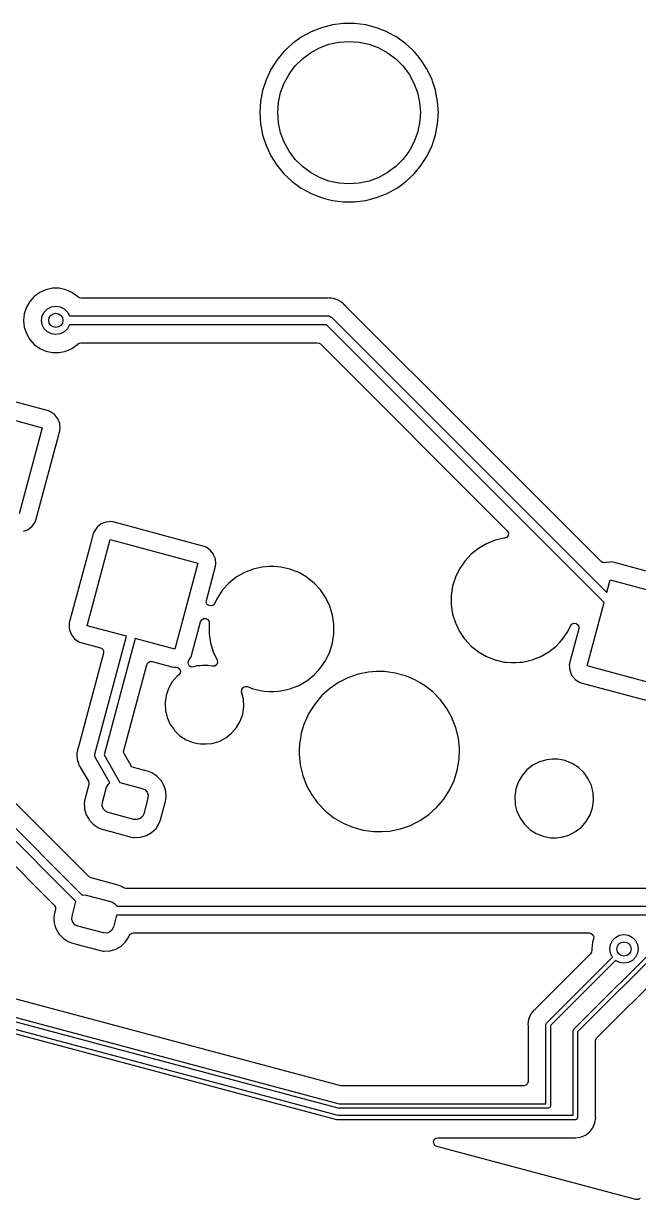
# Model space of a CAD drawing. Extents: x 30 to 259, y -142 to -25.
# Drawn here: x 164.6 to 181.86, y -141.74 to -108.75 of the extents above; entities that cross this region are included whole.
import ezdxf

# ---------------------------------------------------------------- set-up
doc = ezdxf.new("R2010")
doc.units = 0
doc.layers.add('BLACK', color=7, linetype='CONTINUOUS')

msp = doc.modelspace()

# ---------------------------------------------------------------- linework, layer by layer
at = {"layer": 'BLACK', "linetype": 'CONTINUOUS'}
for p, q in [((172.962, -108.869), (172.669, -108.985)), ((173.267, -108.791), (172.962, -108.869)), ((173.579, -108.751), (173.267, -108.791)), ((173.893, -108.751), (173.579, -108.751)), ((173.579, -108.751), (173.579, -108.751)), ((174.205, -108.791), (173.893, -108.751)), ((173.893, -108.751), (173.893, -108.751)), ((174.51, -108.869), (174.205, -108.791)), ((174.803, -108.985), (174.51, -108.869)), ((172.394, -109.137), (172.139, -109.322)), ((172.669, -108.985), (172.394, -109.137)), ((174.828, -108.999), (174.803, -108.985)), ((174.803, -108.985), (174.803, -108.985)), ((174.803, -108.985), (174.803, -108.985)), ((175.078, -109.137), (174.828, -108.999)), ((175.333, -109.322), (175.078, -109.137)), ((172.139, -109.322), (171.91, -109.537)), ((172.655, -109.569), (172.905, -109.433)), ((172.905, -109.433), (173.173, -109.333)), ((173.173, -109.333), (173.451, -109.272)), ((173.451, -109.272), (173.736, -109.252)), ((173.736, -109.252), (174.021, -109.272)), ((174.021, -109.272), (174.299, -109.333)), ((174.299, -109.333), (174.567, -109.433)), ((174.567, -109.433), (174.817, -109.569)), ((175.505, -109.483), (175.333, -109.322)), ((175.562, -109.537), (175.505, -109.483)), ((171.709, -109.779), (171.54, -110.045)), ((171.91, -109.537), (171.709, -109.779)), ((172.225, -109.942), (172.426, -109.741)), ((172.426, -109.741), (172.655, -109.569)), ((174.817, -109.569), (175.046, -109.741)), ((175.046, -109.741), (175.247, -109.942)), ((175.664, -109.66), (175.562, -109.537)), ((175.763, -109.779), (175.664, -109.66)), ((175.932, -110.045), (175.763, -109.779)), ((171.54, -110.045), (171.406, -110.33)), ((171.917, -110.421), (172.053, -110.171)), ((172.053, -110.171), (172.225, -109.942)), ((175.247, -109.942), (175.419, -110.171)), ((175.419, -110.171), (175.555, -110.421)), ((176.066, -110.33), (175.932, -110.045)), ((171.406, -110.33), (171.309, -110.629)), ((171.817, -110.689), (171.917, -110.421)), ((175.555, -110.421), (175.655, -110.689)), ((176.079, -110.371), (176.066, -110.33)), ((176.16, -110.621), (176.079, -110.371)), ((171.309, -110.629), (171.25, -110.938)), ((171.756, -110.967), (171.817, -110.689)), ((175.655, -110.689), (175.716, -110.967)), ((176.163, -110.629), (176.16, -110.621)), ((176.222, -110.938), (176.163, -110.629)), ((171.25, -110.938), (171.231, -111.252)), ((171.736, -111.252), (171.756, -110.967)), ((175.716, -110.967), (175.736, -111.252)), ((176.241, -111.252), (176.222, -110.938)), ((171.231, -111.252), (171.25, -111.566)), ((171.756, -111.537), (171.736, -111.252)), ((175.736, -111.252), (175.716, -111.537)), ((176.222, -111.566), (176.241, -111.252)), ((171.25, -111.566), (171.309, -111.875)), ((171.817, -111.815), (171.756, -111.537)), ((171.917, -112.083), (171.817, -111.815)), ((175.655, -111.815), (175.555, -112.083)), ((175.716, -111.537), (175.655, -111.815)), ((176.163, -111.875), (176.222, -111.566)), ((171.309, -111.875), (171.406, -112.174)), ((172.053, -112.333), (171.917, -112.083)), ((175.555, -112.083), (175.419, -112.333)), ((176.066, -112.174), (176.163, -111.875)), ((171.406, -112.174), (171.406, -112.174)), ((171.406, -112.174), (171.511, -112.397)), ((171.511, -112.397), (171.54, -112.459)), ((171.54, -112.459), (171.709, -112.725)), ((172.225, -112.562), (172.053, -112.333)), ((175.419, -112.333), (175.247, -112.562)), ((175.763, -112.725), (175.932, -112.459)), ((175.932, -112.459), (176.066, -112.174)), ((171.709, -112.725), (171.91, -112.967)), ((172.426, -112.763), (172.225, -112.562)), ((172.655, -112.935), (172.426, -112.763)), ((175.046, -112.763), (174.817, -112.935)), ((175.247, -112.562), (175.046, -112.763)), ((175.562, -112.967), (175.763, -112.725)), ((171.91, -112.967), (172.139, -113.182)), ((172.905, -113.071), (172.655, -112.935)), ((173.173, -113.171), (172.905, -113.071)), ((174.567, -113.071), (174.299, -113.171)), ((174.817, -112.935), (174.567, -113.071)), ((175.333, -113.182), (175.562, -112.967)), ((175.562, -112.967), (175.562, -112.967)), ((175.562, -112.967), (175.562, -112.967)), ((172.139, -113.182), (172.394, -113.367)), ((172.394, -113.367), (172.434, -113.389)), ((172.434, -113.389), (172.669, -113.519)), ((173.451, -113.232), (173.173, -113.171)), ((173.736, -113.252), (173.451, -113.232)), ((174.021, -113.232), (173.736, -113.252)), ((174.299, -113.171), (174.021, -113.232)), ((174.803, -113.519), (175.078, -113.367)), ((175.078, -113.367), (175.13, -113.33)), ((175.13, -113.33), (175.333, -113.182)), ((172.669, -113.519), (172.767, -113.558)), ((172.767, -113.558), (172.962, -113.635)), ((172.962, -113.635), (173.044, -113.656)), ((173.044, -113.656), (173.267, -113.713)), ((173.267, -113.713), (173.5, -113.743)), ((173.5, -113.743), (173.579, -113.752)), ((173.579, -113.752), (173.579, -113.752)), ((173.579, -113.752), (173.893, -113.752)), ((173.893, -113.752), (173.963, -113.744)), ((173.893, -113.752), (173.893, -113.752)), ((173.963, -113.744), (174.205, -113.713)), ((174.205, -113.713), (174.51, -113.635)), ((174.51, -113.635), (174.803, -113.519)), ((164.904, -116.407), (164.777, -116.548)), ((165.057, -116.296), (164.904, -116.407)), ((165.23, -116.219), (165.057, -116.296)), ((165.415, -116.179), (165.23, -116.219)), ((165.605, -116.179), (165.415, -116.179)), ((165.415, -116.179), (165.415, -116.179)), ((165.79, -116.219), (165.605, -116.179)), ((165.605, -116.179), (165.605, -116.179)), ((165.963, -116.296), (165.79, -116.219)), ((166.116, -116.407), (165.963, -116.296)), ((165.963, -116.296), (165.963, -116.296)), ((165.963, -116.296), (165.963, -116.296)), ((166.122, -116.413), (166.116, -116.407)), ((166.163, -116.444), (166.122, -116.413)), ((166.214, -116.454), (166.163, -116.444)), ((173.121, -116.454), (166.214, -116.454)), ((173.132, -116.454), (173.121, -116.454)), ((173.143, -116.453), (173.132, -116.454)), ((173.176, -116.45), (173.143, -116.453)), ((173.188, -116.452), (173.176, -116.45)), ((173.176, -116.45), (173.176, -116.45)), ((173.195, -116.453), (173.188, -116.452)), ((173.215, -116.454), (173.195, -116.453)), ((173.235, -116.454), (173.215, -116.454)), ((173.277, -116.465), (173.235, -116.454)), ((164.683, -116.712), (164.624, -116.892)), ((164.777, -116.548), (164.683, -116.712)), ((165.186, -116.845), (165.275, -116.756)), ((165.275, -116.756), (165.386, -116.7)), ((165.386, -116.7), (165.51, -116.68)), ((165.51, -116.68), (165.634, -116.7)), ((165.634, -116.7), (165.745, -116.756)), ((165.745, -116.756), (165.834, -116.845)), ((173.289, -116.468), (173.277, -116.465)), ((173.332, -116.475), (173.289, -116.468)), ((173.35, -116.483), (173.332, -116.475)), ((173.369, -116.489), (173.35, -116.483)), ((173.388, -116.494), (173.369, -116.489)), ((173.426, -116.515), (173.388, -116.494)), ((173.437, -116.52), (173.426, -116.515)), ((173.477, -116.537), (173.437, -116.52)), ((173.493, -116.55), (173.477, -116.537)), ((173.509, -116.56), (173.493, -116.55)), ((173.526, -116.57), (173.509, -116.56)), ((173.558, -116.6), (173.526, -116.57)), ((173.567, -116.607), (173.558, -116.6)), ((173.57, -116.61), (173.567, -116.607)), ((173.59, -116.629), (173.57, -116.61)), ((173.593, -116.632), (173.59, -116.629)), ((173.644, -116.68), (173.593, -116.632)), ((173.657, -116.696), (173.644, -116.68)), ((177.251, -120.29), (173.657, -116.696)), ((164.624, -116.892), (164.605, -117.08)), ((164.605, -117.08), (164.624, -117.268)), ((165.11, -117.08), (165.13, -116.956)), ((165.13, -117.204), (165.11, -117.08)), ((165.13, -116.956), (165.186, -116.845)), ((165.834, -116.845), (165.89, -116.955)), ((165.89, -116.955), (173.156, -116.955)), ((173.156, -116.955), (173.178, -116.958)), ((173.178, -116.958), (173.182, -116.958)), ((173.182, -116.958), (173.185, -116.959)), ((173.185, -116.959), (173.191, -116.96)), ((173.191, -116.96), (173.217, -116.977)), ((173.217, -116.977), (173.244, -116.992)), ((173.244, -116.992), (180.971, -124.718)), ((164.624, -117.268), (164.683, -117.448)), ((164.683, -117.448), (164.777, -117.612)), ((165.186, -117.315), (165.13, -117.204)), ((165.275, -117.404), (165.186, -117.315)), ((165.386, -117.46), (165.275, -117.404)), ((165.745, -117.404), (165.634, -117.46)), ((165.834, -117.315), (165.745, -117.404)), ((165.89, -117.205), (165.834, -117.315)), ((173.104, -117.205), (165.89, -117.205)), ((180.896, -124.997), (173.104, -117.205)), ((164.777, -117.612), (164.904, -117.753)), ((164.904, -117.753), (165.057, -117.864)), ((165.51, -117.48), (165.386, -117.46)), ((165.634, -117.46), (165.51, -117.48)), ((165.963, -117.864), (166.116, -117.753)), ((166.116, -117.753), (166.122, -117.747)), ((166.122, -117.747), (166.163, -117.716)), ((166.163, -117.716), (166.214, -117.706)), ((166.214, -117.706), (172.845, -117.706)), ((172.845, -117.706), (172.893, -117.715)), ((172.893, -117.715), (172.933, -117.742)), ((172.933, -117.742), (178.172, -122.981)), ((165.057, -117.864), (165.23, -117.941)), ((165.23, -117.941), (165.415, -117.98)), ((165.415, -117.98), (165.415, -117.98)), ((165.415, -117.98), (165.605, -117.98)), ((165.605, -117.98), (165.753, -117.949)), ((165.605, -117.98), (165.605, -117.98)), ((165.753, -117.949), (165.79, -117.941)), ((165.79, -117.941), (165.963, -117.864)), ((165.304, -119.62), (164.291, -119.348)), ((163.698, -119.707), (165.129, -120.091)), ((165.36, -119.641), (165.304, -119.62)), ((165.474, -119.722), (165.36, -119.641)), ((165.36, -119.641), (165.36, -119.641)), ((165.36, -119.641), (165.36, -119.641)), ((165.477, -119.725), (165.474, -119.722)), ((165.566, -119.838), (165.477, -119.725)), ((165.582, -119.877), (165.566, -119.838)), ((165.62, -119.971), (165.582, -119.877)), ((165.634, -120.115), (165.62, -119.971)), ((165.129, -120.091), (164.481, -122.505)), ((164.953, -122.681), (165.624, -120.174)), ((165.624, -120.174), (165.634, -120.115)), ((180.806, -123.845), (177.251, -120.29)), ((164.931, -122.737), (164.953, -122.681)), ((167.019, -122.728), (166.912, -122.738)), ((167.055, -122.725), (167.019, -122.728)), ((167.114, -122.734), (167.055, -122.725)), ((167.055, -122.725), (167.055, -122.725)), ((164.601, -122.997), (164.734, -122.943)), ((164.734, -122.943), (164.847, -122.854)), ((164.847, -122.854), (164.931, -122.737)), ((166.56, -123.054), (166.469, -123.392)), ((166.562, -123.049), (166.56, -123.054)), ((166.581, -122.998), (166.562, -123.049)), ((166.665, -122.881), (166.581, -122.998)), ((166.778, -122.792), (166.665, -122.881)), ((166.912, -122.738), (166.778, -122.792)), ((168.078, -122.992), (167.114, -122.734)), ((167.114, -122.734), (167.114, -122.734)), ((167.114, -122.734), (167.114, -122.734)), ((169.67, -123.419), (168.078, -122.992)), ((178.172, -122.981), (178.205, -123.042)), ((178.205, -123.042), (178.2, -123.111)), ((166.384, -125.645), (167.031, -123.23)), ((167.031, -123.23), (169.494, -123.89)), ((177.59, -123.346), (177.363, -123.478)), ((177.835, -123.25), (177.59, -123.346)), ((178.09, -123.192), (177.835, -123.25)), ((178.093, -123.192), (178.09, -123.192)), ((178.096, -123.191), (178.093, -123.192)), ((178.1, -123.19), (178.096, -123.191)), ((178.159, -123.167), (178.099, -123.19)), ((178.099, -123.19), (178.1, -123.19)), ((178.2, -123.111), (178.159, -123.167)), ((166.469, -123.392), (165.888, -125.561)), ((169.726, -123.44), (169.67, -123.419)), ((169.843, -123.524), (169.726, -123.44)), ((169.932, -123.637), (169.843, -123.524)), ((169.946, -123.673), (169.932, -123.637)), ((169.985, -123.771), (169.946, -123.673)), ((177.158, -123.641), (176.98, -123.833)), ((177.363, -123.478), (177.158, -123.641)), ((169.494, -123.89), (168.847, -126.305)), ((169.732, -124.935), (169.99, -123.973)), ((169.999, -123.914), (169.985, -123.771)), ((169.99, -123.973), (169.999, -123.914)), ((171.299, -124.002), (171.044, -124.06)), ((171.496, -123.987), (171.299, -124.002)), ((171.627, -123.987), (171.496, -123.987)), ((171.496, -123.987), (171.496, -123.987)), ((171.823, -124.002), (171.627, -123.987)), ((171.627, -123.987), (171.627, -123.987)), ((172.078, -124.06), (171.823, -124.002)), ((176.924, -123.916), (176.832, -124.05)), ((176.98, -123.833), (176.924, -123.916)), ((180.845, -123.872), (180.806, -123.845)), ((180.892, -123.882), (180.845, -123.872)), ((180.939, -123.873), (180.892, -123.882)), ((180.947, -123.87), (180.939, -123.873)), ((181.055, -123.859), (180.947, -123.87)), ((181.09, -123.856), (181.055, -123.859)), ((181.15, -123.865), (181.09, -123.856)), ((181.09, -123.856), (181.09, -123.856)), ((183.073, -124.381), (181.15, -123.865)), ((181.15, -123.865), (181.15, -123.865)), ((181.15, -123.865), (181.15, -123.865)), ((170.572, -124.287), (170.367, -124.451)), ((170.799, -124.156), (170.572, -124.287)), ((171.044, -124.06), (170.799, -124.156)), ((172.323, -124.156), (172.078, -124.06)), ((172.55, -124.287), (172.323, -124.156)), ((172.577, -124.309), (172.55, -124.287)), ((172.755, -124.451), (172.577, -124.309)), ((176.718, -124.287), (176.641, -124.537)), ((176.832, -124.05), (176.718, -124.287)), ((180.971, -124.718), (181.066, -124.361)), ((181.066, -124.361), (183.529, -125.021)), ((170.189, -124.643), (170.041, -124.86)), ((170.367, -124.451), (170.189, -124.643)), ((172.933, -124.643), (172.755, -124.451)), ((172.755, -124.451), (172.755, -124.451)), ((172.755, -124.451), (172.755, -124.451)), ((172.934, -124.643), (172.933, -124.643)), ((173.081, -124.86), (172.934, -124.643)), ((172.934, -124.643), (172.934, -124.643)), ((176.641, -124.537), (176.602, -124.797)), ((169.731, -124.995), (169.732, -124.935)), ((169.759, -125.049), (169.731, -124.995)), ((169.964, -125.02), (169.925, -125.067)), ((170.041, -124.86), (169.964, -125.02)), ((173.195, -125.097), (173.081, -124.86)), ((176.602, -124.797), (176.602, -125.059)), ((180.419, -126.776), (180.896, -124.997)), ((169.809, -125.083), (169.759, -125.049)), ((169.869, -125.089), (169.809, -125.083)), ((169.925, -125.067), (169.869, -125.089)), ((173.272, -125.347), (173.195, -125.097)), ((173.312, -125.607), (173.272, -125.347)), ((176.602, -125.059), (176.641, -125.319)), ((176.641, -125.319), (176.718, -125.569)), ((165.88, -125.614), (165.879, -125.621)), ((165.879, -125.621), (165.886, -125.692)), ((165.888, -125.561), (165.88, -125.614)), ((165.886, -125.692), (165.892, -125.764)), ((167.495, -125.942), (166.384, -125.645)), ((169.318, -126.48), (169.571, -125.534)), ((169.571, -125.534), (169.602, -125.48)), ((169.602, -125.48), (169.655, -125.448)), ((169.655, -125.448), (169.717, -125.445)), ((169.717, -125.445), (169.772, -125.472)), ((169.772, -125.472), (169.808, -125.523)), ((169.808, -125.523), (169.814, -125.585)), ((169.814, -125.585), (169.811, -125.607)), ((169.811, -125.607), (169.811, -125.607)), ((169.811, -125.607), (169.811, -125.869)), ((173.312, -125.869), (173.312, -125.607)), ((176.718, -125.569), (176.832, -125.806)), ((179.872, -125.806), (179.95, -125.645)), ((179.95, -125.645), (179.988, -125.599)), ((179.988, -125.599), (180.044, -125.576)), ((180.044, -125.576), (180.104, -125.583)), ((180.104, -125.583), (180.154, -125.617)), ((180.154, -125.617), (180.182, -125.671)), ((180.182, -125.671), (180.181, -125.731)), ((165.892, -125.764), (165.946, -125.898)), ((165.946, -125.898), (165.946, -125.898)), ((165.946, -125.898), (166.035, -126.011)), ((166.035, -126.011), (166.152, -126.094)), ((166.607, -129.253), (167.495, -125.942)), ((167.736, -126.007), (166.862, -129.268)), ((168.847, -126.305), (167.736, -126.007)), ((169.811, -125.869), (169.85, -126.128)), ((173.272, -126.128), (173.312, -125.869)), ((176.832, -125.806), (176.968, -126.005)), ((176.968, -126.005), (176.98, -126.022)), ((176.98, -126.022), (177.158, -126.215)), ((179.658, -126.094), (179.725, -126.022)), ((179.725, -126.022), (179.872, -125.806)), ((179.725, -126.022), (179.725, -126.022)), ((179.725, -126.022), (179.725, -126.022)), ((180.181, -125.731), (179.923, -126.693)), ((166.152, -126.094), (166.152, -126.094)), ((166.152, -126.094), (166.152, -126.094)), ((166.152, -126.094), (166.206, -126.115)), ((166.206, -126.115), (166.208, -126.116)), ((166.208, -126.116), (166.762, -126.264)), ((166.762, -126.264), (166.817, -126.296)), ((166.817, -126.296), (166.85, -126.352)), ((166.85, -126.352), (166.85, -126.416)), ((169.85, -126.128), (169.927, -126.379)), ((173.195, -126.379), (173.272, -126.128)), ((177.158, -126.215), (177.158, -126.215)), ((177.158, -126.215), (177.363, -126.378)), ((179.341, -126.378), (179.546, -126.215)), ((179.546, -126.215), (179.658, -126.094)), ((166.85, -126.416), (166.145, -129.044)), ((168.058, -126.74), (168.09, -126.684)), ((168.09, -126.684), (168.146, -126.652)), ((168.146, -126.652), (168.21, -126.652)), ((168.21, -126.652), (168.764, -126.801)), ((169.221, -126.668), (169.243, -126.611)), ((169.228, -126.728), (169.221, -126.668)), ((169.243, -126.611), (169.296, -126.536)), ((169.296, -126.536), (169.318, -126.48)), ((169.927, -126.379), (170.038, -126.609)), ((170.049, -126.675), (170.024, -126.738)), ((170.038, -126.609), (170.049, -126.675)), ((172.934, -126.832), (173.081, -126.616)), ((173.081, -126.616), (173.195, -126.379)), ((177.363, -126.378), (177.59, -126.509)), ((177.59, -126.509), (177.835, -126.605)), ((177.835, -126.605), (178.09, -126.664)), ((178.09, -126.664), (178.147, -126.668)), ((178.147, -126.668), (178.287, -126.678)), ((178.287, -126.678), (178.287, -126.678)), ((178.287, -126.678), (178.418, -126.678)), ((178.418, -126.678), (178.54, -126.669)), ((178.418, -126.678), (178.418, -126.678)), ((178.54, -126.669), (178.614, -126.664)), ((178.614, -126.664), (178.87, -126.605)), ((178.87, -126.605), (179.114, -126.509)), ((179.114, -126.509), (179.341, -126.378)), ((167.413, -129.147), (168.058, -126.74)), ((168.764, -126.801), (168.823, -126.81)), ((168.823, -126.81), (168.87, -126.805)), ((168.823, -126.81), (168.823, -126.81)), ((168.823, -126.81), (168.823, -126.81)), ((168.87, -126.805), (168.933, -126.815)), ((168.933, -126.815), (168.982, -126.855)), ((168.997, -126.976), (168.959, -127.026)), ((168.982, -126.855), (169.005, -126.913)), ((169.005, -126.913), (168.997, -126.976)), ((169.264, -126.778), (169.228, -126.728)), ((169.318, -126.805), (169.264, -126.778)), ((169.379, -126.802), (169.318, -126.805)), ((169.468, -126.776), (169.379, -126.802)), ((169.546, -126.769), (169.468, -126.776)), ((169.624, -126.761), (169.546, -126.769)), ((169.782, -126.761), (169.624, -126.761)), ((169.902, -126.784), (169.782, -126.761)), ((169.782, -126.761), (169.782, -126.761)), ((169.97, -126.779), (169.902, -126.784)), ((170.024, -126.738), (169.97, -126.779)), ((172.755, -127.025), (172.89, -126.879)), ((172.89, -126.879), (172.933, -126.832)), ((172.933, -126.832), (172.934, -126.832)), ((172.934, -126.832), (172.934, -126.832)), ((173.99, -127.008), (173.706, -127.106)), ((174.284, -126.948), (173.99, -127.008)), ((174.509, -126.933), (174.284, -126.948)), ((174.734, -126.933), (174.509, -126.933)), ((174.509, -126.933), (174.509, -126.933)), ((175.032, -126.973), (174.734, -126.933)), ((175.322, -127.052), (175.032, -126.973)), ((175.032, -126.973), (175.032, -126.973)), ((175.032, -126.973), (175.032, -126.973)), ((179.918, -126.728), (179.914, -126.752)), ((179.914, -126.752), (179.919, -126.805)), ((179.923, -126.693), (179.918, -126.728)), ((179.919, -126.805), (179.928, -126.895)), ((179.928, -126.895), (179.981, -127.029)), ((182.882, -127.436), (180.419, -126.776)), ((168.776, -127.221), (168.671, -127.403)), ((168.913, -127.062), (168.776, -127.221)), ((168.959, -127.026), (168.913, -127.062)), ((170.761, -127.376), (170.821, -127.347)), ((170.821, -127.347), (170.888, -127.354)), ((172.078, -127.415), (172.323, -127.319)), ((172.323, -127.319), (172.55, -127.188)), ((172.55, -127.188), (172.755, -127.025)), ((173.438, -127.242), (173.19, -127.412)), ((173.706, -127.106), (173.438, -127.242)), ((175.417, -127.093), (175.322, -127.052)), ((175.598, -127.17), (175.417, -127.093)), ((175.728, -127.246), (175.598, -127.17)), ((175.857, -127.323), (175.728, -127.246)), ((176.082, -127.501), (175.857, -127.323)), ((179.981, -127.029), (180.067, -127.138)), ((180.067, -127.138), (180.07, -127.142)), ((180.07, -127.142), (180.188, -127.225)), ((180.188, -127.225), (180.188, -127.225)), ((180.188, -127.225), (180.188, -127.225)), ((180.188, -127.225), (180.231, -127.242)), ((180.231, -127.242), (180.243, -127.247)), ((180.243, -127.247), (182.799, -127.932)), ((168.602, -127.602), (168.573, -127.8)), ((168.671, -127.403), (168.602, -127.602)), ((170.722, -127.499), (170.724, -127.432)), ((170.723, -127.501), (170.722, -127.499)), ((170.772, -127.705), (170.723, -127.501)), ((170.723, -127.501), (170.723, -127.501)), ((170.724, -127.432), (170.761, -127.376)), ((170.888, -127.354), (171.035, -127.412)), ((171.035, -127.412), (171.044, -127.415)), ((171.044, -127.415), (171.299, -127.474)), ((171.299, -127.474), (171.355, -127.478)), ((171.355, -127.478), (171.496, -127.488)), ((171.496, -127.488), (171.496, -127.488)), ((171.496, -127.488), (171.627, -127.488)), ((171.627, -127.488), (171.749, -127.479)), ((171.627, -127.488), (171.627, -127.488)), ((171.749, -127.479), (171.823, -127.474)), ((171.823, -127.474), (172.078, -127.415)), ((172.967, -127.614), (172.773, -127.843)), ((173.19, -127.412), (172.967, -127.614)), ((176.093, -127.509), (176.082, -127.501)), ((176.302, -127.725), (176.093, -127.509)), ((168.573, -127.8), (168.572, -127.81)), ((168.572, -127.81), (168.574, -127.851)), ((168.574, -127.851), (168.582, -128.02)), ((170.752, -128.123), (170.782, -127.915)), ((170.782, -127.915), (170.772, -127.705)), ((172.773, -127.843), (172.611, -128.096)), ((176.48, -127.967), (176.302, -127.725)), ((176.621, -128.224), (176.48, -127.967)), ((168.582, -128.02), (168.631, -128.224)), ((168.631, -128.224), (168.719, -128.416)), ((170.578, -128.504), (170.683, -128.322)), ((170.683, -128.322), (170.752, -128.123)), ((172.503, -128.33), (172.485, -128.369)), ((172.611, -128.096), (172.503, -128.33)), ((176.624, -128.231), (176.621, -128.224)), ((176.696, -128.416), (176.624, -128.231)), ((168.719, -128.416), (168.816, -128.552)), ((168.816, -128.552), (168.841, -128.587)), ((168.841, -128.587), (168.993, -128.732)), ((170.275, -128.793), (170.44, -128.663)), ((170.44, -128.663), (170.578, -128.504)), ((172.396, -128.656), (172.361, -128.862)), ((172.47, -128.416), (172.396, -128.656)), ((172.485, -128.369), (172.47, -128.416)), ((176.732, -128.511), (176.696, -128.416)), ((176.802, -128.803), (176.732, -128.511)), ((166.075, -133.384), (161.62, -128.929)), ((161.76, -128.716), (166.249, -133.204)), ((168.993, -128.732), (168.993, -128.732)), ((168.993, -128.732), (168.993, -128.732)), ((168.993, -128.732), (169.17, -128.846)), ((169.17, -128.846), (169.17, -128.846)), ((169.17, -128.846), (169.365, -128.924)), ((169.365, -128.924), (169.494, -128.949)), ((169.494, -128.949), (169.572, -128.964)), ((169.572, -128.964), (169.572, -128.964)), ((169.572, -128.964), (169.729, -128.964)), ((169.729, -128.964), (169.886, -128.949)), ((169.729, -128.964), (169.729, -128.964)), ((169.886, -128.949), (170.088, -128.89)), ((170.088, -128.89), (170.275, -128.793)), ((172.346, -128.952), (172.339, -129.165)), ((172.361, -128.862), (172.346, -128.952)), ((176.832, -129.102), (176.802, -128.803)), ((166.101, -129.259), (166.098, -129.279)), ((166.098, -129.279), (166.103, -129.322)), ((166.111, -129.177), (166.101, -129.219)), ((166.101, -129.219), (166.102, -129.24)), ((166.102, -129.24), (166.101, -129.259)), ((166.103, -129.322), (166.104, -129.334)), ((166.113, -129.165), (166.111, -129.177)), ((166.114, -129.162), (166.113, -129.165)), ((166.121, -129.135), (166.114, -129.162)), ((166.122, -129.131), (166.121, -129.135)), ((166.138, -129.063), (166.122, -129.131)), ((166.145, -129.044), (166.138, -129.063)), ((166.608, -129.284), (166.607, -129.253)), ((166.607, -129.315), (166.608, -129.284)), ((166.609, -129.321), (166.607, -129.315)), ((166.609, -129.323), (166.609, -129.321)), ((166.612, -129.327), (166.609, -129.323)), ((166.62, -129.348), (166.612, -129.327)), ((166.862, -129.268), (167.309, -130.042)), ((167.41, -129.196), (167.413, -129.147)), ((167.425, -129.242), (167.41, -129.196)), ((167.432, -129.253), (167.425, -129.242)), ((167.61, -129.561), (167.432, -129.253)), ((172.339, -129.165), (172.336, -129.253)), ((172.336, -129.253), (172.366, -129.552)), ((176.822, -129.403), (176.832, -129.102)), ((166.104, -129.334), (166.105, -129.378)), ((166.105, -129.378), (166.11, -129.397)), ((166.11, -129.397), (166.114, -129.416)), ((166.114, -129.416), (166.116, -129.436)), ((166.116, -129.436), (166.119, -129.444)), ((166.119, -129.444), (166.132, -129.477)), ((166.132, -129.477), (166.135, -129.488)), ((166.135, -129.488), (166.143, -129.515)), ((166.143, -129.515), (166.147, -129.53)), ((166.147, -129.53), (166.157, -129.547)), ((166.157, -129.547), (166.165, -129.565)), ((166.165, -129.565), (166.173, -129.583)), ((166.173, -129.583), (166.173, -129.583)), ((166.173, -129.583), (166.184, -129.599)), ((166.184, -129.599), (166.198, -129.619)), ((166.198, -129.619), (166.204, -129.629)), ((166.204, -129.629), (166.424, -130.009)), ((167.026, -130.05), (166.62, -129.348)), ((167.613, -129.567), (167.61, -129.561)), ((167.645, -129.604), (167.613, -129.567)), ((167.688, -129.625), (167.645, -129.604)), ((168.111, -129.738), (167.688, -129.625)), ((172.366, -129.552), (172.435, -129.844)), ((176.772, -129.699), (176.822, -129.403)), ((178.893, -129.561), (178.727, -129.691)), ((179.08, -129.465), (178.893, -129.561)), ((179.281, -129.406), (179.08, -129.465)), ((179.356, -129.399), (179.281, -129.406)), ((179.438, -129.391), (179.356, -129.399)), ((179.596, -129.391), (179.438, -129.391)), ((179.802, -129.431), (179.596, -129.391)), ((179.596, -129.391), (179.596, -129.391)), ((179.837, -129.444), (179.802, -129.431)), ((179.802, -129.431), (179.802, -129.431)), ((179.802, -129.431), (179.802, -129.431)), ((179.998, -129.509), (179.837, -129.444)), ((180.175, -129.623), (179.998, -129.509)), ((180.327, -129.768), (180.175, -129.623)), ((180.175, -129.623), (180.175, -129.623)), ((180.175, -129.623), (180.175, -129.623)), ((168.205, -129.774), (168.111, -129.738)), ((168.347, -129.867), (168.205, -129.774)), ((168.404, -129.928), (168.347, -129.867)), ((168.347, -129.867), (168.347, -129.867)), ((168.347, -129.867), (168.347, -129.867)), ((168.463, -129.99), (168.404, -129.928)), ((172.435, -129.844), (172.543, -130.124)), ((176.556, -130.258), (176.683, -129.986)), ((176.683, -129.986), (176.772, -129.699)), ((178.589, -129.85), (178.484, -130.033)), ((178.727, -129.691), (178.589, -129.85)), ((180.368, -129.825), (180.327, -129.768)), ((180.449, -129.939), (180.368, -129.825)), ((180.536, -130.13), (180.449, -129.939)), ((180.449, -129.939), (180.449, -129.939)), ((180.449, -129.939), (180.449, -129.939)), ((166.443, -132.691), (163.778, -130.025)), ((166.436, -130.103), (166.323, -130.526)), ((166.424, -130.009), (166.439, -130.055)), ((166.439, -130.055), (166.436, -130.103)), ((166.819, -130.609), (166.935, -130.174)), ((166.935, -130.174), (166.974, -130.096)), ((166.974, -130.096), (167.026, -130.05)), ((167.309, -130.042), (167.935, -130.209)), ((167.935, -130.209), (168.014, -130.248)), ((168.014, -130.248), (168.072, -130.314)), ((168.072, -130.314), (168.1, -130.397)), ((168.548, -130.137), (168.463, -129.99)), ((168.596, -130.3), (168.548, -130.137)), ((168.548, -130.137), (168.548, -130.137)), ((168.548, -130.137), (168.548, -130.137)), ((168.606, -130.469), (168.596, -130.3)), ((172.543, -130.124), (172.688, -130.388)), ((176.441, -130.44), (176.556, -130.258)), ((178.416, -130.231), (178.386, -130.44)), ((178.484, -130.033), (178.416, -130.231)), ((180.586, -130.335), (180.536, -130.13)), ((166.323, -130.526), (166.307, -130.625)), ((166.307, -130.625), (166.313, -130.734)), ((166.813, -130.697), (166.819, -130.609)), ((168.094, -130.485), (167.978, -130.92)), ((168.1, -130.397), (168.094, -130.485)), ((168.449, -131.096), (168.59, -130.568)), ((168.59, -130.568), (168.606, -130.469)), ((172.688, -130.388), (172.855, -130.614)), ((172.855, -130.614), (172.866, -130.63)), ((172.866, -130.63), (173.075, -130.846)), ((176.201, -130.741), (176.395, -130.512)), ((176.395, -130.512), (176.441, -130.44)), ((178.386, -130.44), (178.386, -130.442)), ((178.386, -130.44), (178.386, -130.44)), ((178.386, -130.442), (178.396, -130.65)), ((180.566, -130.753), (180.596, -130.545)), ((180.596, -130.545), (180.586, -130.335)), ((162.657, -130.673), (165.466, -133.483)), ((166.313, -130.734), (166.317, -130.794)), ((166.317, -130.794), (166.335, -130.854)), ((166.335, -130.854), (166.365, -130.956)), ((166.365, -130.956), (166.45, -131.103)), ((166.841, -130.78), (166.813, -130.697)), ((166.899, -130.846), (166.841, -130.78)), ((166.978, -130.884), (166.899, -130.846)), ((167.702, -131.079), (166.978, -130.884)), ((167.978, -130.92), (167.939, -130.998)), ((173.075, -130.846), (173.311, -131.032)), ((175.744, -131.103), (175.978, -130.943)), ((175.978, -130.943), (176.201, -130.741)), ((178.396, -130.65), (178.401, -130.673)), ((178.401, -130.673), (178.445, -130.854)), ((178.445, -130.854), (178.486, -130.943)), ((178.486, -130.943), (178.533, -131.045)), ((180.392, -131.134), (180.497, -130.952)), ((180.497, -130.952), (180.566, -130.753)), ((166.45, -131.103), (166.45, -131.103)), ((166.45, -131.103), (166.531, -131.189)), ((166.531, -131.189), (166.567, -131.227)), ((166.567, -131.227), (166.708, -131.32)), ((167.79, -131.084), (167.702, -131.079)), ((167.873, -131.056), (167.79, -131.084)), ((167.939, -130.998), (167.873, -131.056)), ((168.32, -131.331), (168.413, -131.189)), ((168.413, -131.189), (168.449, -131.096)), ((173.311, -131.032), (173.569, -131.185)), ((173.569, -131.185), (173.846, -131.302)), ((173.846, -131.302), (173.846, -131.302)), ((173.846, -131.302), (173.846, -131.302)), ((173.846, -131.302), (173.91, -131.32)), ((175.178, -131.347), (175.462, -131.248)), ((175.462, -131.248), (175.601, -131.178)), ((175.601, -131.178), (175.73, -131.113)), ((175.73, -131.113), (175.744, -131.103)), ((178.533, -131.045), (178.635, -131.189)), ((178.635, -131.189), (178.655, -131.217)), ((178.655, -131.217), (178.807, -131.362)), ((180.089, -131.423), (180.254, -131.293)), ((180.254, -131.293), (180.392, -131.134)), ((166.708, -131.32), (166.802, -131.355)), ((166.802, -131.355), (167.049, -131.422)), ((167.049, -131.422), (167.619, -131.575)), ((167.619, -131.575), (167.685, -131.585)), ((167.685, -131.585), (167.718, -131.59)), ((167.718, -131.59), (167.887, -131.581)), ((167.718, -131.59), (167.718, -131.59)), ((167.718, -131.59), (167.718, -131.59)), ((167.887, -131.581), (168.05, -131.532)), ((168.05, -131.532), (168.197, -131.447)), ((168.197, -131.447), (168.32, -131.331)), ((173.91, -131.32), (174.136, -131.382)), ((174.136, -131.382), (174.434, -131.422)), ((174.434, -131.422), (174.659, -131.422)), ((174.659, -131.422), (174.884, -131.407)), ((174.659, -131.422), (174.659, -131.422)), ((174.884, -131.407), (174.957, -131.392)), ((174.957, -131.392), (175.178, -131.347)), ((178.807, -131.362), (178.807, -131.362)), ((178.807, -131.362), (178.807, -131.362)), ((178.807, -131.362), (178.984, -131.476)), ((178.984, -131.476), (178.984, -131.476)), ((178.984, -131.476), (179.179, -131.554)), ((179.179, -131.554), (179.308, -131.579)), ((179.308, -131.579), (179.386, -131.594)), ((179.386, -131.594), (179.386, -131.594)), ((179.386, -131.594), (179.543, -131.594)), ((179.543, -131.594), (179.7, -131.579)), ((179.543, -131.594), (179.543, -131.594)), ((179.7, -131.579), (179.902, -131.519)), ((179.902, -131.519), (180.089, -131.423)), ((145.59, -131.965), (173.417, -139.382)), ((173.435, -139.18), (145.71, -131.79)), ((145.759, -131.672), (173.46, -139.055)), ((173.393, -139.507), (145.541, -132.083)), ((166.499, -132.723), (166.443, -132.691)), ((167.257, -132.926), (166.499, -132.723)), ((167.351, -132.961), (167.257, -132.926)), ((180.041, -136.969), (184.179, -132.83)), ((184.288, -132.901), (180.149, -137.04)), ((173.51, -138.551), (153.217, -133.142)), ((166.249, -133.204), (166.269, -133.197)), ((166.269, -133.197), (166.357, -133.203)), ((166.357, -133.203), (167.081, -133.397)), ((167.4, -132.994), (167.351, -132.961)), ((167.433, -133.009), (167.4, -132.994)), ((167.469, -133.014), (167.433, -133.009)), ((182.6, -133.014), (167.469, -133.014)), ((165.466, -133.483), (165.498, -133.539)), ((165.498, -133.603), (165.469, -133.714)), ((165.498, -133.539), (165.498, -133.603)), ((165.965, -133.796), (166.075, -133.384)), ((167.081, -133.397), (167.16, -133.436)), ((167.16, -133.436), (167.218, -133.502)), ((167.218, -133.502), (167.222, -133.515)), ((167.222, -133.515), (182.858, -133.515)), ((165.469, -133.714), (165.453, -133.812)), ((165.453, -133.812), (165.458, -133.9)), ((165.458, -133.9), (165.463, -133.982)), ((165.959, -133.884), (165.965, -133.796)), ((165.987, -133.967), (165.959, -133.884)), ((167.215, -133.765), (167.124, -134.107)), ((182.91, -133.765), (167.215, -133.765)), ((165.463, -133.982), (165.484, -134.055)), ((165.484, -134.055), (165.511, -134.144)), ((165.511, -134.144), (165.596, -134.291)), ((166.045, -134.033), (165.987, -133.967)), ((166.124, -134.072), (166.045, -134.033)), ((166.848, -134.266), (166.124, -134.072)), ((166.936, -134.272), (166.848, -134.266)), ((167.019, -134.244), (166.936, -134.272)), ((167.085, -134.186), (167.019, -134.244)), ((167.124, -134.107), (167.085, -134.186)), ((167.598, -134.304), (167.638, -134.275)), ((167.638, -134.275), (167.687, -134.266)), ((167.687, -134.266), (180.477, -134.266)), ((180.477, -134.266), (180.533, -134.279)), ((165.596, -134.291), (165.712, -134.414)), ((165.712, -134.414), (165.854, -134.507)), ((165.854, -134.507), (165.948, -134.543)), ((165.948, -134.543), (166.22, -134.616)), ((167.343, -134.635), (167.466, -134.518)), ((167.466, -134.518), (167.559, -134.377)), ((167.559, -134.377), (167.571, -134.345)), ((167.571, -134.345), (167.598, -134.304)), ((180.533, -134.279), (180.577, -134.317)), ((180.563, -134.525), (180.543, -134.713)), ((180.595, -134.428), (180.563, -134.525)), ((180.577, -134.317), (180.599, -134.37)), ((180.599, -134.37), (180.595, -134.428)), ((181.049, -134.713), (181.068, -134.589)), ((181.068, -134.589), (181.125, -134.478)), ((181.125, -134.478), (181.214, -134.389)), ((181.214, -134.389), (181.325, -134.332)), ((181.325, -134.332), (181.449, -134.313)), ((181.449, -134.313), (181.573, -134.332)), ((181.573, -134.332), (181.684, -134.389)), ((181.684, -134.389), (181.773, -134.478)), ((181.773, -134.478), (181.829, -134.589)), ((181.829, -134.589), (181.849, -134.713)), ((166.22, -134.616), (166.765, -134.762)), ((166.765, -134.762), (166.831, -134.773)), ((166.831, -134.773), (166.864, -134.778)), ((166.864, -134.778), (167.033, -134.768)), ((166.864, -134.778), (166.864, -134.778)), ((166.864, -134.778), (166.864, -134.778)), ((167.033, -134.768), (167.196, -134.72)), ((167.196, -134.72), (167.343, -134.635)), ((180.512, -134.852), (178.957, -136.407)), ((180.541, -134.806), (180.512, -134.852)), ((180.548, -134.752), (180.541, -134.806)), ((180.543, -134.713), (180.548, -134.752)), ((180.686, -137.211), (183.145, -134.752)), ((181.068, -134.837), (181.049, -134.713)), ((181.125, -134.947), (181.068, -134.837)), ((181.829, -134.837), (181.773, -134.948)), ((181.849, -134.713), (181.829, -134.837)), ((179.279, -136.793), (181.125, -134.947)), ((181.215, -135.037), (179.387, -136.864)), ((181.325, -135.093), (181.215, -135.037)), ((181.449, -135.113), (181.325, -135.093)), ((181.573, -135.093), (181.449, -135.113)), ((181.684, -135.037), (181.573, -135.093)), ((181.773, -134.948), (181.684, -135.037)), ((178.831, -136.553), (178.775, -136.691)), ((178.887, -136.481), (178.831, -136.553)), ((178.922, -136.436), (178.887, -136.481)), ((178.887, -136.481), (178.887, -136.481)), ((178.945, -136.418), (178.922, -136.436)), ((178.957, -136.407), (178.945, -136.418)), ((178.775, -136.691), (178.755, -136.838)), ((178.755, -136.838), (178.759, -136.867)), ((178.759, -136.867), (178.76, -136.883)), ((178.76, -136.883), (178.76, -138.431)), ((179.26, -136.838), (179.279, -136.793)), ((179.26, -139.055), (179.26, -136.838)), ((179.387, -136.864), (179.387, -139.119)), ((180.022, -137.013), (180.041, -136.969)), ((180.022, -139.382), (180.022, -137.013)), ((180.149, -137.04), (180.149, -139.446)), ((180.659, -137.251), (180.686, -137.211)), ((180.65, -137.298), (180.659, -137.251)), ((180.65, -139.401), (180.65, -137.298)), ((173.542, -138.555), (173.51, -138.551)), ((178.636, -138.555), (173.542, -138.555)), ((178.698, -138.538), (178.636, -138.555)), ((178.743, -138.493), (178.698, -138.538)), ((178.76, -138.431), (178.743, -138.493)), ((173.444, -139.179), (173.435, -139.18)), ((173.452, -139.183), (173.444, -139.179)), ((179.324, -139.183), (173.452, -139.183)), ((173.46, -139.055), (179.26, -139.055)), ((179.369, -139.164), (179.324, -139.183)), ((179.387, -139.119), (179.369, -139.164)), ((173.401, -139.506), (173.393, -139.507)), ((173.409, -139.51), (173.401, -139.506)), ((180.086, -139.51), (173.409, -139.51)), ((173.417, -139.382), (180.022, -139.382)), ((180.131, -139.491), (180.086, -139.51)), ((180.149, -139.446), (180.131, -139.491)), ((180.635, -139.593), (180.655, -139.446)), ((180.651, -139.417), (180.65, -139.401)), ((180.655, -139.446), (180.651, -139.417)), ((180.37, -139.939), (180.488, -139.848)), ((180.488, -139.848), (180.489, -139.848)), ((180.489, -139.848), (180.579, -139.73)), ((180.579, -139.73), (180.635, -139.593)), ((176.104, -140.118), (176.125, -140.063)), ((176.11, -140.177), (176.104, -140.118)), ((176.143, -140.226), (176.11, -140.177)), ((176.125, -140.063), (176.17, -140.024)), ((176.17, -140.024), (176.227, -140.01)), ((176.227, -140.01), (180.041, -140.01)), ((180.041, -140.01), (180.057, -140.011)), ((180.057, -140.011), (180.086, -140.015)), ((180.086, -140.015), (180.233, -139.995)), ((180.233, -139.995), (180.37, -139.939)), ((176.195, -140.254), (176.143, -140.226)), ((181.783, -141.743), (176.195, -140.254)), ((181.846, -141.743), (181.783, -141.743)), ((181.901, -141.713), (181.846, -141.743))]:
    msp.add_line(p, q, dxfattribs=at)
at = {"layer": 'BLACK'}
for centre in [(165.51, -117.08), (181.449, -134.713)]:
    msp.add_circle(centre, 0.2, dxfattribs=at)

doc.saveas('drawing.dxf')
